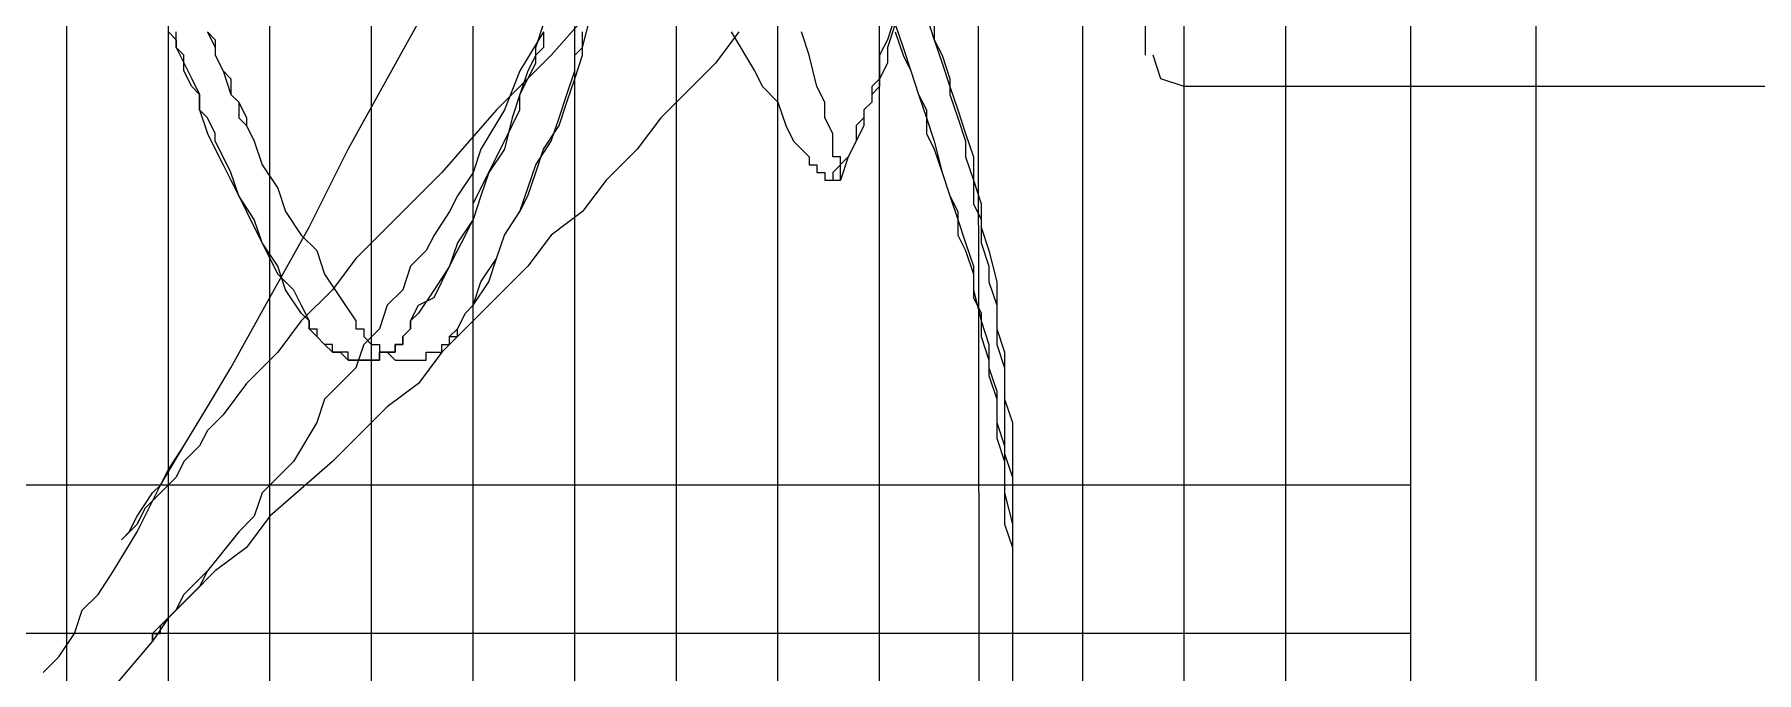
# Model space of a CAD drawing. Header units: millimetres. Extents: x 183355 to 194386, y -190559 to -183233.
# Drawn here: x 186715.4 to 186860, y -186981.7 to -186928.1 of the extents above; entities that cross this region are included whole.
import ezdxf

# ---------------------------------------------------------------- set-up
doc = ezdxf.new("R2010")
doc.units = ezdxf.units.MM
doc.header["$LTSCALE"] = 13
doc.layers.add('1', color=4, linetype='Continuous')

# ---------------------------------------------------------------- blocks, each defined once
blk = doc.blocks.new('A$C6BCA710F')
at = {"layer": '1'}
for points in [[(95.86, 525.93), (95.86, 5.25)], [(104.4, 525.27), (104.4, 5.25)], [(112.93, 525.27), (112.93, 5.25)], [(121.47, 525.27), (121.47, 5.25)], [(130, 525.27), (130, 5.25)], [(138.54, 525.27), (138.54, 5.25)], [(147.08, 525.27), (147.08, 5.25)], [(155.61, 525.27), (155.61, 5.25)], [(164.15, 524.61), (164.15, 5.25)], [(172.68, 523.3), (172.03, 7.22)], [(181.22, 520.02), (181.22, 10.51)], [(189.75, 515.42), (189.75, 15.1)], [(198.29, 508.86), (198.29, 21.67)], [(165.46, 338.14), (166.12, 340.11), (166.77, 342.08), (167.43, 344.05), (168.09, 346.02), (168.74, 347.99), (169.4, 350.62), (170.06, 352.59), (170.71, 354.56), (171.37, 356.53), (172.03, 358.5), (172.03, 360.47), (172.68, 363.09), (173.34, 365.06), (173.34, 367.03), (174, 369), (174, 371.63), (174.65, 373.6), (174.65, 375.57), (174.65, 377.54), (175.31, 380.16), (175.31, 382.13), (175.31, 384.1), (175.31, 386.07), (175.31, 388.7), (175.31, 390.67), (175.31, 392.64)], [(208.79, 461.58), (208.79, 216.02)], [(219.3, 461.58), (219.3, 263.95)], [(165.46, 338.8), (166.12, 340.77), (166.77, 342.08), (167.43, 344.05), (168.09, 345.36), (168.09, 347.33), (168.74, 348.65), (169.4, 350.62), (170.06, 352.59), (170.71, 353.9), (170.71, 355.87), (171.37, 357.18), (172.03, 359.15), (172.03, 361.12), (172.68, 362.44), (172.68, 364.41), (173.34, 366.38), (173.34, 367.69), (174, 369.66), (174, 371.63), (174, 372.94), (174.65, 374.91), (174.65, 376.88), (174.65, 378.19), (174.65, 380.16), (175.31, 382.13), (175.31, 384.1), (175.31, 385.42), (175.31, 387.39), (175.31, 389.36), (175.31, 390.67), (175.31, 392.64)], [(107.68, 384.1), (107.02, 385.42), (105.71, 386.73), (103.08, 389.36), (103.08, 390.01), (99.14, 394.61)], [(93.89, 392.64), (95.21, 391.33), (96.52, 389.36), (97.17, 387.39), (98.49, 386.07), (99.8, 384.1), (101.77, 380.82), (103.74, 376.88), (105.71, 373.6)], [(175.31, 379.51), (175.31, 382.13), (175.31, 384.1), (175.31, 386.73), (175.31, 389.36), (175.31, 391.33), (175.31, 393.95), (175.31, 396.58), (174.65, 399.21), (174.65, 401.17), (174.65, 403.8), (174.65, 406.43), (174, 408.4), (174, 411.02), (174, 413.65), (173.34, 418.25)], [(175.31, 388.04), (175.31, 391.33), (175.31, 394.61), (175.31, 397.24), (175.31, 400.52), (174.65, 403.8), (174.65, 406.43), (174.65, 409.71), (174, 412.34)], [(208.79, 389.36), (59.75, 389.36)], [(104.4, 388.04), (103.08, 390.01)], [(103.08, 390.01), (103.08, 389.36), (103.74, 389.36), (103.74, 388.7), (104.4, 388.04), (105.05, 387.39), (105.71, 386.07), (106.37, 385.42), (107.68, 384.1)], [(108.34, 384.1), (106.37, 386.07), (104.4, 388.04)], [(168.74, 337.49), (168.74, 339.46), (169.4, 341.43), (170.06, 343.4), (170.71, 345.36), (171.37, 347.33), (172.03, 349.3), (172.03, 351.27), (172.68, 353.24), (172.68, 355.21), (173.34, 357.18), (174, 359.81), (174, 361.78), (174, 363.75), (174.65, 365.72), (174.65, 367.69), (174.65, 369.66), (175.31, 371.63), (175.31, 373.6), (175.31, 376.22), (175.31, 378.19), (175.31, 380.16), (175.31, 382.13), (175.31, 384.1), (175.31, 388.04)], [(135.91, 338.8), (133.94, 342.08), (132.63, 345.36), (130.66, 348.65), (130, 350.62), (128.69, 352.59), (128.03, 353.9), (126.72, 355.87), (126.06, 357.18), (124.75, 358.5), (124.09, 360.47), (122.78, 361.78), (122.13, 363.75), (120.81, 365.06), (120.16, 367.03), (118.84, 368.35), (117.53, 369.66), (116.87, 371.63), (114.9, 374.91), (113.59, 376.22), (112.28, 377.54), (111.62, 379.51), (110.31, 380.82), (107.68, 384.1)], [(152.33, 338.8), (150.36, 341.43), (147.73, 344.05), (145.76, 346.02), (143.79, 348.65), (141.17, 351.27), (139.2, 353.9), (136.57, 355.87), (134.6, 358.5), (131.97, 361.12), (130, 363.09), (127.38, 365.72), (125.41, 368.35), (122.78, 370.32), (118.19, 374.91), (112.93, 379.51), (110.96, 382.13), (108.34, 384.1)], [(100.46, 381.48), (101.11, 380.82), (101.77, 379.51), (103.08, 377.54), (103.74, 376.88), (104.4, 375.57), (105.71, 373.6)], [(141.17, 335.52), (136.57, 340.77), (131.97, 345.36), (127.38, 350.62), (124.75, 353.24), (122.78, 355.21), (120.16, 357.84), (118.19, 360.47), (115.56, 363.09), (113.59, 365.72), (110.96, 368.35), (108.99, 370.97), (107.68, 372.29), (107.02, 373.6), (105.71, 374.91), (105.05, 376.22), (103.74, 377.54), (102.43, 378.85), (101.77, 380.16), (100.46, 381.48)], [(168.09, 337.49), (168.74, 339.46), (169.4, 340.77), (170.06, 342.74), (170.06, 344.05), (170.71, 346.02), (171.37, 347.99), (171.37, 349.3), (172.03, 351.27), (172.03, 353.24), (172.68, 354.56), (172.68, 356.53), (173.34, 358.5), (173.34, 359.81), (174, 361.78), (174, 363.75), (174, 365.06), (174.65, 367.03), (174.65, 369), (174.65, 370.97), (174.65, 372.29), (174.65, 374.25), (175.31, 376.22), (175.31, 379.51)], [(208.79, 376.88), (59.75, 376.88)], [(105.71, 373.6), (107.68, 370.32), (109.65, 367.03), (112.93, 361.12), (116.22, 355.21), (119.5, 348.65), (122.78, 342.74), (126.06, 336.83)], [(104.4, 338.8), (105.05, 339.46), (105.05, 340.11), (106.37, 342.74), (107.02, 344.05), (107.02, 345.36), (107.68, 347.33), (108.34, 348.65), (108.99, 349.96), (109.65, 351.27), (110.31, 352.59), (110.96, 353.9), (111.62, 355.21), (112.28, 356.53), (112.93, 357.84), (113.59, 359.15), (114.9, 360.47), (115.56, 361.78), (116.22, 363.09), (116.22, 363.75), (116.87, 363.75), (116.87, 364.41), (117.53, 365.06), (118.19, 365.72), (118.84, 365.72), (119.5, 366.38), (120.16, 366.38), (120.81, 366.38), (121.47, 366.38), (122.13, 366.38), (122.13, 365.72), (122.78, 365.72), (123.44, 365.72), (123.44, 365.06), (124.09, 365.06), (124.09, 364.41), (124.75, 363.75), (124.75, 363.09), (125.41, 361.78), (126.72, 361.12), (127.38, 359.81), (128.03, 358.5), (128.69, 357.18), (129.35, 355.87), (130, 354.56), (130, 353.24), (130.66, 351.93), (131.32, 350.62), (131.97, 349.3), (132.63, 347.99), (133.29, 346.68), (133.94, 345.36), (133.94, 344.05), (134.6, 342.74), (135.26, 341.43), (135.26, 340.11), (135.91, 338.14)], [(135.91, 338.8), (135.91, 340.11), (135.26, 340.77), (134.6, 342.08), (133.94, 344.05), (133.29, 346.02), (132.63, 348.65), (131.32, 350.62), (130.66, 352.59), (130, 354.56), (128.69, 356.53), (128.03, 358.5), (126.72, 360.47), (125.41, 362.44), (124.75, 363.09), (124.75, 363.75), (124.09, 364.41), (124.09, 365.06), (123.44, 365.06), (123.44, 365.72), (122.78, 365.72), (122.13, 365.72), (122.13, 366.38), (121.47, 366.38), (120.81, 366.38), (120.16, 366.38), (119.5, 366.38), (119.5, 365.72), (118.84, 365.72), (118.19, 365.72), (118.19, 365.06), (117.53, 365.06), (116.87, 364.41), (116.22, 363.75), (116.22, 363.09), (115.56, 362.44), (114.25, 360.47), (113.59, 358.5), (112.28, 356.53), (111.62, 354.56), (110.31, 352.59), (109.65, 350.62), (108.99, 349.3), (108.34, 347.99), (108.34, 347.33), (107.68, 346.02), (107.02, 345.36), (107.02, 344.05), (106.37, 343.4), (105.71, 342.08), (105.71, 340.77), (105.05, 340.11), (105.05, 338.8)], [(107.68, 338.8), (108.34, 340.11), (108.34, 340.77), (108.99, 342.08), (109.65, 342.74), (109.65, 344.05), (110.31, 344.71), (110.96, 346.02), (110.96, 346.68), (111.62, 347.99), (112.28, 349.96), (113.59, 351.93), (114.25, 353.9), (115.56, 355.87), (116.87, 357.18), (117.53, 359.15), (118.84, 361.12), (120.16, 363.09), (120.16, 363.75), (120.81, 363.75), (120.81, 364.41), (121.47, 365.06), (122.13, 365.06), (122.13, 365.72), (122.78, 365.72), (123.44, 366.38), (124.09, 366.38), (124.75, 366.38), (125.41, 366.38), (126.06, 366.38)], [(126.06, 366.38), (126.06, 365.72), (126.72, 365.72), (127.38, 365.72), (127.38, 365.06), (128.03, 365.06), (128.03, 364.41), (128.69, 363.75), (129.35, 362.44), (130, 361.78), (130.66, 359.81), (131.97, 357.84), (132.63, 355.87), (133.94, 353.9), (134.6, 352.59), (135.26, 350.62), (135.91, 348.65), (137.23, 346.68), (137.88, 344.71), (138.54, 342.74), (139.2, 340.77), (139.2, 338.8)], [(126.06, 366.38), (126.06, 365.72), (126.72, 365.72), (127.38, 365.72), (127.38, 365.06), (128.03, 365.06), (128.03, 364.41), (128.69, 364.41), (128.69, 363.75), (129.35, 362.44), (130, 361.78), (131.32, 359.81), (131.97, 357.84), (132.63, 355.87), (133.94, 353.9), (134.6, 351.93), (135.26, 349.96), (136.57, 347.99), (137.23, 346.02), (137.88, 344.05), (138.54, 342.08), (138.54, 340.77), (139.2, 340.11), (139.85, 337.49)], [(107.68, 338.8), (108.34, 339.46), (108.34, 340.77), (108.99, 342.08), (109.65, 344.05), (110.31, 344.71), (110.31, 346.02), (110.96, 346.68), (111.62, 347.99), (112.28, 349.96), (113.59, 351.93), (114.25, 353.9), (115.56, 355.87), (116.87, 357.18), (117.53, 359.15), (118.84, 361.12), (120.16, 363.09), (120.16, 363.75), (120.81, 363.75), (120.81, 364.41), (121.47, 365.06), (122.13, 365.06), (122.13, 365.72), (122.78, 365.72)], [(160.86, 351.27), (160.86, 350.62), (160.86, 349.96), (160.86, 349.3), (160.21, 349.3), (160.21, 348.65), (160.21, 347.99), (160.21, 347.33), (159.55, 346.02), (159.55, 344.71), (158.89, 343.4), (158.24, 340.77), (157.58, 338.8)], [(151.67, 338.8), (153.64, 342.08), (154.3, 343.4), (155.61, 344.71), (156.27, 346.68), (156.92, 347.99), (157.58, 348.65), (158.24, 349.3), (158.24, 349.96), (158.89, 349.96), (158.89, 350.62), (159.55, 350.62), (159.55, 351.27), (160.21, 351.27)], [(166.77, 332.23), (166.12, 334.86), (165.46, 337.49), (164.8, 339.46), (164.15, 340.77), (164.15, 342.08), (164.15, 342.74), (163.49, 343.4), (163.49, 344.71), (162.83, 345.36), (162.83, 346.02), (162.18, 346.68), (162.18, 347.99), (161.52, 349.3), (160.21, 350.62), (160.21, 351.27)], [(160.21, 351.27), (160.86, 351.27)], [(166.77, 332.89), (166.12, 335.52), (165.46, 338.14), (164.8, 340.11), (164.8, 340.77), (164.8, 341.43), (164.15, 342.74), (164.15, 343.4), (163.49, 344.05), (163.49, 344.71), (162.83, 345.36), (162.83, 346.68), (162.18, 347.99), (161.52, 349.3), (160.86, 351.27)], [(189.75, 343.4), (187.78, 342.74), (187.13, 340.77)], [(399.86, 343.4), (189.75, 343.4)], [(186.47, 184.5), (186.47, 340.77)]]:
    blk.add_lwpolyline(points, dxfattribs=at)

msp = doc.modelspace()

# ---------------------------------------------------------------- block references
at = {"layer": '1', "xscale": -1, "rotation": 180}
msp.add_blockref('A$C6BCA710F', (186622.215, -186589.11), dxfattribs=at)

doc.saveas('drawing.dxf')
